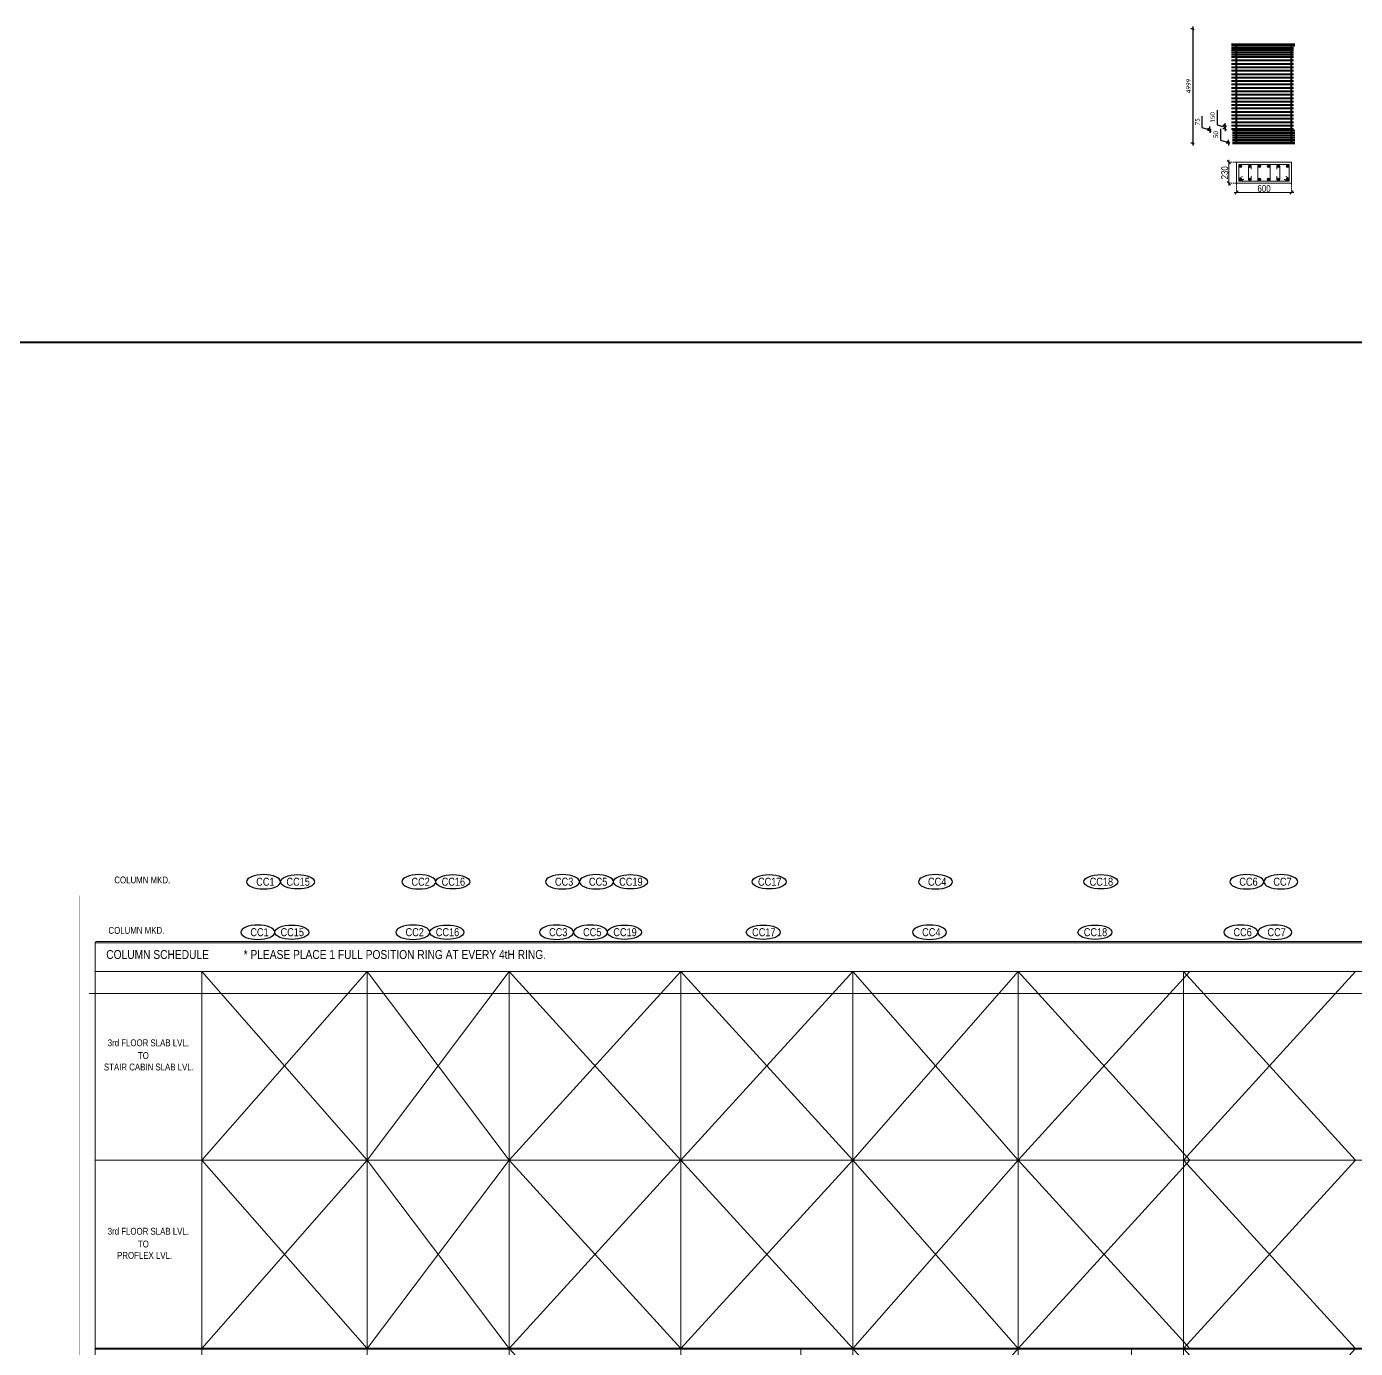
# Model space of a CAD drawing. Header units: millimetres. Extents: x 1112055 to 3390982, y -148532 to 766891.
# Drawn here: x 2484310 to 2542410, y 632943 to 690749 of the extents above; entities that cross this region are included whole.
import ezdxf
from ezdxf.enums import TextEntityAlignment as Align

# ---------------------------------------------------------------- set-up
doc = ezdxf.new("R2010")
doc.units = ezdxf.units.MM
doc.header["$PDMODE"] = 35
doc.header["$PDSIZE"] = -25
doc.linetypes.add('DASHED2', pattern=[0.375, 0.25, -0.125])
doc.linetypes.add('Hidden', pattern=[9.525, 6.35, -3.175])
for name, color, linetype, lineweight in [('B COL. SIZE DIM', 220, 'Continuous', 25), ('B COLSCH', 204, 'Continuous', 20), ('B COLUMN', 1, 'Hidden', 9), ('B STEEL', 34, 'Continuous', 15), ('B TITLE BLOCK', 250, 'Continuous', 0)]:
    doc.layers.add(name, color=color, linetype=linetype, lineweight=lineweight)
doc.layers.add('B TEXT', color=7, linetype='Continuous')
doc.styles.add('Cali', font='calibri.ttf')
doc.styles.add('dim inside', font='romans.shx', dxfattribs={"width": 0.8, "height": 125})
doc.styles.add('SWINC', font='swissc.ttf')
doc.dimstyles.new('1.100', dxfattribs={"dimtxt": 200, "dimasz": 100, "dimexe": 100, "dimexo": 100, "dimgap": 100, "dimtad": 1, "dimdec": 0, "dimzin": 0, "dimdsep": 46, "dimtxsty": 'Cali', "dimblk": 'OBLIQUE', "dimcen": 0, "dimdle": 100, "dimclrd": 256, "dimclre": 256, "dimclrt": 3, "dimadec": 0, "dimazin": 0, "dimtfac": 1, "dimtdec": 0, "dimtofl": 0, "dimtmove": 1, "dimatfit": 0, "dimfxl": 100, "dimfxlon": 1, "dimtolj": 1, "dimtzin": 0, "dimlwd": -1, "dimlwe": -1, "dimarcsym": 0})
doc.dimstyles.new('dim inside', dxfattribs={"dimtxt": 125, "dimasz": 100, "dimexe": 0, "dimexo": 0, "dimgap": 10, "dimtad": 0, "dimdec": 0, "dimzin": 0, "dimdsep": 46, "dimtxsty": 'dim inside', "dimblk": 'SMALL', "dimcen": 0.09, "dimadec": 0, "dimazin": 0, "dimtfac": 1, "dimtdec": 0, "dimtofl": 0, "dimtmove": 0, "dimatfit": 3, "dimfxl": 1, "dimtolj": 1, "dimtzin": 0, "dimarcsym": 2})

# ---------------------------------------------------------------- blocks, each defined once
blk = doc.blocks.new('_Oblique')
at = {"color": 0, "linetype": 'ByBlock', "lineweight": -2}
blk.add_line((-0.5, -0.5), (0.5, 0.5), dxfattribs=at)
blk = doc.blocks.new('*D5845')
at = {"layer": 'B COL. SIZE DIM', "color": 250, "lineweight": 9, "ltscale": 250, "transparency": 16777216}
blk.add_line((2536870, 683795), (2536870, 684915), dxfattribs=at)
at = {"layer": 'B COL. SIZE DIM', "color": 250, "linetype": 'DASHED2', "lineweight": 9, "ltscale": 250, "transparency": 16777216}
for p, q in [((2537215, 684815), (2536870, 684815)), ((2537215, 683895), (2536870, 683895))]:
    blk.add_line(p, q, dxfattribs=at)
at = {"layer": 'Defpoints', "color": 0, "lineweight": 40, "transparency": 16777216}
for p in [(2536870, 684815), (2537215, 684815), (2537215, 683895)]:
    blk.add_point(p, dxfattribs=at)
at = {"layer": 'B COL. SIZE DIM', "color": 250, "lineweight": 9, "transparency": 16777216, "xscale": 150, "yscale": 150, "zscale": 150}
for p, rotation in [((2536870, 684815), 90), ((2536870, 683895), 270)]:
    blk.add_blockref('_Oblique', p, dxfattribs=dict(at, rotation=rotation))
at = {"layer": 'B COL. SIZE DIM', "color": 6, "transparency": 16777216, "insert": (2536695, 684355), "char_height": 300, "attachment_point": 5, "rotation": 90, "style": 'SWINC'}
blk.add_mtext('\\A1;230', dxfattribs=at)
blk = doc.blocks.new('*D5846')
at = {"layer": 'B COL. SIZE DIM', "color": 250, "linetype": 'DASHED2', "lineweight": 9, "ltscale": 250, "transparency": 16777216}
for p, q in [((2537215, 683895), (2537215, 683491)), ((2539615, 683895), (2539615, 683491))]:
    blk.add_line(p, q, dxfattribs=at)
at = {"layer": 'B COL. SIZE DIM', "color": 250, "lineweight": 9, "ltscale": 250, "transparency": 16777216}
blk.add_line((2537115, 683491), (2539715, 683491), dxfattribs=at)
at = {"layer": 'Defpoints', "color": 0, "lineweight": 40, "transparency": 16777216}
for p in [(2537215, 683895), (2539615, 683895), (2539615, 683491)]:
    blk.add_point(p, dxfattribs=at)
at = {"layer": 'B COL. SIZE DIM', "color": 250, "lineweight": 9, "transparency": 16777216, "xscale": 150, "yscale": 150, "zscale": 150, "rotation": 180}
blk.add_blockref('_Oblique', (2537215, 683491), dxfattribs=at)
at = {"layer": 'B COL. SIZE DIM', "color": 250, "lineweight": 9, "transparency": 16777216, "xscale": 150, "yscale": 150, "zscale": 150}
blk.add_blockref('_Oblique', (2539615, 683491), dxfattribs=at)
at = {"layer": 'B COL. SIZE DIM', "color": 6, "transparency": 16777216, "insert": (2538415, 683666), "char_height": 300, "attachment_point": 5, "style": 'SWINC'}
blk.add_mtext('\\A1;600', dxfattribs=at)
blk = doc.blocks.new('*D5847')
at = {"transparency": 16777216}
for p, q in [((2535315, 690649), (2535215, 690649)), ((2535315, 685549), (2535315, 690749)), ((2535315, 685649), (2535215, 685649))]:
    blk.add_line(p, q, dxfattribs=at)
at = {"layer": 'Defpoints', "color": 0, "lineweight": 40, "transparency": 16777216}
for p in [(2535315, 690649), (2539515, 690649), (2537215, 685649)]:
    blk.add_point(p, dxfattribs=at)
at = {"transparency": 16777216, "xscale": 100, "yscale": 100, "zscale": 100}
for p, rotation in [((2535315, 690649), 90), ((2535315, 685649), 270)]:
    blk.add_blockref('_Oblique', p, dxfattribs=dict(at, rotation=rotation))
at = {"color": 3, "lineweight": 40, "transparency": 16777216, "insert": (2535112, 688149), "char_height": 200, "attachment_point": 5, "rotation": 90, "style": 'Cali'}
blk.add_mtext('\\A1;4999', dxfattribs=at)
blk = doc.blocks.new('*D5848')
at = {"transparency": 16777216}
for p, q in [((2536365, 687097), (2536365, 686455)), ((2536365, 686455), (2536717, 686349)), ((2536717, 686424), (2536617, 686424)), ((2536717, 686274), (2536617, 686274)), ((2536717, 686424), (2536717, 686524)), ((2536717, 686424), (2536717, 686274)), ((2536717, 686274), (2536717, 686174))]:
    blk.add_line(p, q, dxfattribs=at)
at = {"layer": 'Defpoints', "color": 0, "lineweight": 40, "transparency": 16777216}
for p in [(2536717, 686274), (2537215, 686424), (2537215, 686274)]:
    blk.add_point(p, dxfattribs=at)
at = {"transparency": 16777216, "xscale": 100, "yscale": 100, "zscale": 100}
for p, rotation in [((2536717, 686424), 270), ((2536717, 686274), 90)]:
    blk.add_blockref('_Oblique', p, dxfattribs=dict(at, rotation=rotation))
at = {"color": 3, "lineweight": 40, "transparency": 16777216, "insert": (2536162, 686776), "char_height": 200, "attachment_point": 5, "rotation": 90, "style": 'Cali'}
blk.add_mtext('\\A1;150', dxfattribs=at)
blk = doc.blocks.new('*D5849')
at = {"transparency": 16777216}
for p, q in [((2535697, 686828), (2535697, 686342)), ((2535697, 686342), (2536049, 686237)), ((2536049, 686274), (2535949, 686274)), ((2536049, 686199), (2535949, 686199)), ((2536049, 686274), (2536049, 686374)), ((2536049, 686274), (2536049, 686199)), ((2536049, 686199), (2536049, 686099))]:
    blk.add_line(p, q, dxfattribs=at)
at = {"layer": 'Defpoints', "color": 0, "lineweight": 40, "transparency": 16777216}
for p in [(2536049, 686199), (2537215, 686274), (2537215, 686199)]:
    blk.add_point(p, dxfattribs=at)
at = {"transparency": 16777216, "xscale": 100, "yscale": 100, "zscale": 100}
for p, rotation in [((2536049, 686274), 270), ((2536049, 686199), 90)]:
    blk.add_blockref('_Oblique', p, dxfattribs=dict(at, rotation=rotation))
at = {"color": 3, "lineweight": 40, "transparency": 16777216, "insert": (2535496, 686585), "char_height": 200, "attachment_point": 5, "rotation": 90, "style": 'Cali'}
blk.add_mtext('\\A1;75', dxfattribs=at)
blk = doc.blocks.new('*D5850')
at = {"transparency": 16777216}
for p, q in [((2536507, 686273), (2536507, 685780)), ((2536507, 685780), (2536860, 685674)), ((2536860, 685699), (2536760, 685699)), ((2536860, 685649), (2536760, 685649)), ((2536860, 685699), (2536860, 685799)), ((2536860, 685699), (2536860, 685649)), ((2536860, 685649), (2536860, 685549))]:
    blk.add_line(p, q, dxfattribs=at)
at = {"layer": 'Defpoints', "color": 0, "lineweight": 40, "transparency": 16777216}
for p in [(2536860, 685649), (2537215, 685699), (2537215, 685649)]:
    blk.add_point(p, dxfattribs=at)
at = {"transparency": 16777216, "xscale": 100, "yscale": 100, "zscale": 100}
for p, rotation in [((2536860, 685699), 270), ((2536860, 685649), 90)]:
    blk.add_blockref('_Oblique', p, dxfattribs=dict(at, rotation=rotation))
at = {"color": 3, "lineweight": 40, "transparency": 16777216, "insert": (2536305, 686027), "char_height": 200, "attachment_point": 5, "rotation": 90, "style": 'Cali'}
blk.add_mtext('\\A1;50', dxfattribs=at)

msp = doc.modelspace()

# ---------------------------------------------------------------- hatches: boundary and pattern name
at = {"layer": 'B STEEL', "lineweight": 9, "ltscale": 0.5}
h = msp.add_hatch(color=34, dxfattribs=at)
edge = h.paths.add_edge_path()
edge.add_arc((2537379.1, 684651), 64, -90, 270, ccw=False)
h = msp.add_hatch(color=3, dxfattribs=at)
edge = h.paths.add_edge_path()
edge.add_arc((2537793.5, 684651), 64, -90, 270, ccw=False)
at = {"layer": 'B STEEL'}
h = msp.add_hatch(color=3, dxfattribs=at)
edge = h.paths.add_edge_path()
edge.add_arc((2538207.8, 684651), 64, 90, 450)
h = msp.add_hatch(color=3, dxfattribs=at)
edge = h.paths.add_edge_path()
edge.add_arc((2538622.2, 684651), 64, 90, 450)
at = {"layer": 'B STEEL', "lineweight": 9, "ltscale": 0.5}
h = msp.add_hatch(color=3, dxfattribs=at)
edge = h.paths.add_edge_path()
edge.add_arc((2539036.6, 684651), 64, -90, 270, ccw=False)
h = msp.add_hatch(color=34, dxfattribs=at)
edge = h.paths.add_edge_path()
edge.add_arc((2539451, 684651), 64, -90, 270)
h = msp.add_hatch(color=34, dxfattribs=at)
edge = h.paths.add_edge_path()
edge.add_arc((2537379.1, 684059), 64, 90, 450)
h = msp.add_hatch(color=34, dxfattribs=at)
edge = h.paths.add_edge_path()
edge.add_arc((2537793.5, 684059), 64, 90, 450)
at = {"layer": 'B STEEL'}
h = msp.add_hatch(color=34, dxfattribs=at)
edge = h.paths.add_edge_path()
edge.add_arc((2538207.8, 684059), 64, 90, 450)
h = msp.add_hatch(color=34, dxfattribs=at)
edge = h.paths.add_edge_path()
edge.add_arc((2538622.2, 684059), 64, 90, 450)
at = {"layer": 'B STEEL', "lineweight": 9, "ltscale": 0.5}
h = msp.add_hatch(color=34, dxfattribs=at)
edge = h.paths.add_edge_path()
edge.add_arc((2539036.6, 684059), 64, 90, 450)
h = msp.add_hatch(color=34, dxfattribs=at)
edge = h.paths.add_edge_path()
edge.add_arc((2539451, 684059), 64, -270, 90, ccw=False)

# ---------------------------------------------------------------- linework, layer by layer
at = {"color": 3, "lineweight": 40}
for p, q in [((2536986.7, 689974.5), (2539760.5, 689974.5)), ((2536986.7, 689924.5), (2539760.5, 689924.5)), ((2536986.7, 689924.5), (2539706.6, 689924.5)), ((2536986.7, 689824.5), (2539706.6, 689824.5)), ((2536986.7, 689724.5), (2539706.6, 689724.5)), ((2536986.7, 689624.5), (2539706.6, 689624.5)), ((2536986.7, 689524.5), (2539706.6, 689524.5)), ((2536986.7, 689424.5), (2539706.6, 689424.5)), ((2537038.5, 686199.5), (2539758.3, 686199.5)), ((2537038.5, 686099.5), (2539758.3, 686099.5)), ((2537038.5, 685999.5), (2539758.3, 685999.5)), ((2537038.5, 685899.5), (2539758.3, 685899.5)), ((2537038.5, 685799.5), (2539758.3, 685799.5)), ((2537038.5, 685699.5), (2539758.3, 685699.5)), ((2537038.5, 685649.5), (2539758.3, 685649.5))]:
    msp.add_line(p, q, dxfattribs=at)
at = {"color": 2, "lineweight": 40}
for p, q in [((2537215, 685649.5), (2537215, 689974.5)), ((2539615, 685649.5), (2539615, 689974.5)), ((2537215, 685649.5), (2539615, 685649.5))]:
    msp.add_line(p, q, dxfattribs=at)
at = {"color": 4, "lineweight": 40}
for p, q in [((2536986.7, 689274.5), (2539706.6, 689274.5)), ((2536986.7, 689124.5), (2539706.6, 689124.5)), ((2536986.7, 688974.5), (2539706.6, 688974.5)), ((2536986.7, 688824.5), (2539706.6, 688824.5)), ((2536986.7, 688674.5), (2539706.6, 688674.5)), ((2536986.7, 688524.5), (2539706.6, 688524.5)), ((2536986.7, 688374.5), (2539706.6, 688374.5)), ((2536986.7, 688224.5), (2539706.6, 688224.5)), ((2536986.7, 688074.5), (2539706.6, 688074.5)), ((2536986.7, 687924.5), (2539706.6, 687924.5)), ((2536986.7, 687774.5), (2539706.6, 687774.5)), ((2536986.7, 687624.5), (2539706.6, 687624.5)), ((2536986.7, 687474.5), (2539706.6, 687474.5)), ((2536986.7, 687324.5), (2539706.6, 687324.5)), ((2536986.7, 687174.5), (2539706.6, 687174.5)), ((2536986.7, 687024.5), (2539706.6, 687024.5)), ((2536986.7, 686874.5), (2539706.6, 686874.5)), ((2536986.7, 686724.5), (2539706.6, 686724.5)), ((2536986.7, 686574.5), (2539706.6, 686574.5)), ((2536986.7, 686424.5), (2539706.6, 686424.5)), ((2536986.7, 686274.5), (2539706.6, 686274.5))]:
    msp.add_line(p, q, dxfattribs=at)
at = {"color": 1, "lineweight": 40}
msp.add_line((2487307.1, 632942.5), (2815548.4, 632942.5), dxfattribs=at)
at = {"color": 2, "lineweight": 40}
msp.add_lwpolyline([(2460595.7, 676953.5), (2855292.1, 676953.5), (2855292.1, 522266.8), (2460595.7, 522266.8)], close=True, dxfattribs=at)
at = {"layer": 'B COLSCH', "color": 250, "lineweight": 0}
for p, q in [((2487371.1, 650741.2), (2667535.6, 650741.2)), ((2487307.1, 650677.2), (2487307.1, 574628.3)), ((2487307.1, 650677.2), (2667535.6, 650677.2)), ((2487307.1, 649422.2), (2667535.6, 649422.2)), ((2491967.7, 649422.2), (2491967.7, 574628.3)), ((2499201.2, 641182.4), (2491967.7, 649422.2)), ((2491967.7, 641182.4), (2499201.2, 649422.2)), ((2499201.2, 649422.2), (2499201.2, 574628.3)), ((2505405.2, 641182.4), (2499201.2, 649422.2)), ((2499201.2, 641182.4), (2505405.2, 649422.2)), ((2505405.2, 649422.2), (2505405.2, 574628.3)), ((2512917.7, 641182.4), (2505405.2, 649422.2)), ((2505405.2, 641182.4), (2512917.7, 649422.2)), ((2512917.7, 649422.2), (2512917.7, 574628.3)), ((2512917.7, 641182.4), (2520430.2, 649422.2)), ((2520430.2, 641182.4), (2512917.7, 649422.2)), ((2520430.2, 649422.2), (2520430.2, 574628.3)), ((2520430.2, 641182.4), (2527663.7, 649422.2)), ((2527663.7, 641182.4), (2520430.2, 649422.2)), ((2527663.7, 649422.2), (2527663.7, 574628.3)), ((2527663.7, 641182.4), (2535176.3, 649422.2)), ((2535176.3, 641182.4), (2527663.7, 649422.2)), ((2534897.3, 649422.2), (2534897.3, 574628.3)), ((2534897.3, 641182.4), (2542409.8, 649422.2)), ((2542409.8, 641182.4), (2534897.3, 649422.2)), ((2487049.9, 648470.9), (2667278.4, 648470.9)), ((2487307.1, 641182.4), (2667535.6, 641182.4)), ((2499201.2, 632942.5), (2491967.7, 641182.4)), ((2491967.7, 632942.5), (2499201.2, 641182.4)), ((2505405.2, 632942.5), (2499201.2, 641182.4)), ((2499201.2, 632942.5), (2505405.2, 641182.4)), ((2512917.7, 632942.5), (2505405.2, 641182.4)), ((2505405.2, 632942.5), (2512917.7, 641182.4)), ((2512917.7, 632942.5), (2520430.2, 641182.4)), ((2520430.2, 632942.5), (2512917.7, 641182.4)), ((2520430.2, 632942.5), (2527663.7, 641182.4)), ((2527663.7, 632942.5), (2520430.2, 641182.4)), ((2527663.7, 632942.5), (2535176.3, 641182.4)), ((2535176.3, 632942.5), (2527663.7, 641182.4)), ((2534897.3, 632942.5), (2542409.8, 641182.4)), ((2542409.8, 632942.5), (2534897.3, 641182.4)), ((2487307.1, 632942.5), (2667535.6, 632942.5)), ((2512917.7, 624702.7), (2505405.2, 632942.5)), ((2518155.8, 632942.5), (2518155.8, 583503.5)), ((2520430.2, 624702.7), (2527663.7, 632942.5)), ((2527663.7, 624702.7), (2520430.2, 632942.5)), ((2532622.9, 632942.5), (2532622.9, 583503.5)), ((2534897.3, 624702.7), (2542409.8, 632942.5)), ((2542409.8, 624702.7), (2534897.3, 632942.5))]:
    msp.add_line(p, q, dxfattribs=at)
msp.add_arc((2487371.1, 650677.2), 64, 90, 180, dxfattribs=at)
at = {"layer": 'B COLUMN', "color": 1, "linetype": 'ByBlock', "lineweight": 20}
msp.add_lwpolyline([(2539615, 683895), (2539615, 684815), (2537215, 684815), (2537215, 683895)], close=True, dxfattribs=at)
at = {"layer": 'B STEEL', "color": 34, "lineweight": 9, "ltscale": 0.5}
for points in [[(2538686.3, 683995), (2538686.3, 684715), (2537315, 684715), (2537315, 683995)], [(2538143.8, 683995), (2538143.8, 684715), (2539515, 684715), (2539515, 683995)]]:
    msp.add_lwpolyline(points, close=True, dxfattribs=at)
for points in [[(2537857.5, 684201.6), (2537857.5, 684059, -1), (2537729.4, 684059), (2537729.4, 684651, -1), (2537857.5, 684651), (2537857.5, 684508.3)], [(2538972.6, 684201.6), (2538972.6, 684059, 1), (2539100.6, 684059), (2539100.6, 684651, 1), (2538972.6, 684651), (2538972.6, 684508.3)], [(2537534.1, 684079.2), (2537412.6, 684004.5, -1), (2537345.5, 684113.5), (2537467, 684188.3)], [(2539296, 684079.2), (2539417.5, 684004.5, 1), (2539484.6, 684113.5), (2539363.1, 684188.3)]]:
    msp.add_lwpolyline(points, format="xyb", dxfattribs=at)
for centre in [(2537379.1, 684651), (2539451, 684651), (2537379.1, 684059), (2537793.5, 684059), (2538207.8, 684059), (2538622.2, 684059), (2539036.6, 684059), (2539451, 684059)]:
    msp.add_circle(centre, 64, dxfattribs=at)
at = {"layer": 'B STEEL', "color": 3, "lineweight": 9, "ltscale": 0.5}
for centre in [(2537793.5, 684651), (2538207.8, 684651), (2538622.2, 684651), (2539036.6, 684651)]:
    msp.add_circle(centre, 64, dxfattribs=at)
at = {"layer": 'B TEXT', "color": 250, "extrusion": (0, 0, -1)}
for centre in [(2494675.4, 653348.9), (2501461.4, 653348.9), (2507736.6, 653348.9), (2509223.5, 653348.9), (2524047, 653348.9), (2537658.8, 653348.9), (2539145.6, 653348.9), (2494418.2, 651142.6), (2501204.2, 651142.6), (2507479.4, 651142.6), (2508966.3, 651142.6), (2523789.7, 651142.6), (2537401.5, 651142.6), (2538888.4, 651142.6)]:
    msp.add_ellipse(centre, major_axis=(-743.4, 0), ratio=0.4237999, dxfattribs=at)
at = {"layer": 'B TEXT', "color": 250}
for centre in [(2496162.3, 653348.9), (2502948.3, 653348.9), (2510710.3, 653348.9), (2516779.5, 653348.9), (2531280.5, 653348.9), (2495905.1, 651142.6), (2502691.1, 651142.6), (2510453.1, 651142.6), (2516522.2, 651142.6), (2531023.3, 651142.6)]:
    msp.add_ellipse(centre, major_axis=(743.4, 0), ratio=0.4237999, dxfattribs=at)
at = {"layer": 'B TITLE BLOCK', "color": 1, "const_width": 10.1}
msp.add_lwpolyline([(2486193.4, 653192.3), (2486193.4, 555757.1), (2681828, 555757.1), (2681828, 653192.3)], close=True, dxfattribs=at)
at = {"layer": 'B TITLE BLOCK', "color": 250, "lineweight": 0, "const_width": 10.1}
msp.add_lwpolyline([(2486641.8, 652743.9), (2486641.8, 556205.5), (2681379.5, 556205.5), (2681379.5, 652743.9)], close=True, dxfattribs=at)

# ---------------------------------------------------------------- texts
at = {"layer": 'B TEXT', "color": 1, "style": 'SWINC'}
for s, height, p in [('COLUMN MKD.', 300, (2488147.4, 653280.2)), ('COLUMN MKD.', 300, (2487890.2, 651073.9)), ('COLUMN SCHEDULE', 389.727, (2487794.2, 649974.1)), ('* PLEASE PLACE 1 FULL POSITION RING AT EVERY 4tH RING.', 389.727, (2493801.6, 649974.1))]:
    msp.add_text(s, height=height, dxfattribs=at).set_placement(p)
at = {"layer": 'B TEXT', "color": 6, "style": 'SWINC'}
for s, p in [('CC1', (2494350.8, 653176.8)), ('CC15', (2495672.3, 653176.8)), ('CC2', (2501136.8, 653176.8)), ('CC16', (2502458.3, 653176.8)), ('CC19', (2510220.3, 653176.8)), ('CC1', (2494093.6, 650970.5)), ('CC15', (2495415, 650970.5)), ('CC2', (2500879.6, 650970.5)), ('CC16', (2502201, 650970.5)), ('CC19', (2509963.1, 650970.5))]:
    msp.add_text(s, height=350, dxfattribs=at).set_placement(p)
at = {"layer": 'B TEXT', "color": 3, "style": 'SWINC'}
for s, p in [('CC3', (2507412, 653176.8)), ('CC5', (2508898.8, 653176.8)), ('CC17', (2516289.5, 653176.8)), ('CC4', (2523722.3, 653176.8)), ('CC18', (2530790.5, 653176.8)), ('CC6', (2537334.1, 653176.8)), ('CC7', (2538820.9, 653176.8)), ('CC3', (2507154.8, 650970.5)), ('CC5', (2508641.6, 650970.5)), ('CC17', (2516032.2, 650970.5)), ('CC4', (2523465.1, 650970.5)), ('CC18', (2530533.3, 650970.5)), ('CC6', (2537076.9, 650970.5)), ('CC7', (2538563.7, 650970.5))]:
    msp.add_text(s, height=350, dxfattribs=at).set_placement(p)
at = {"layer": 'B TEXT', "color": 1, "style": 'SWINC'}
for s, p in [('3rd FLOOR SLAB LVL.', (2487857.2, 646066.6)), ('TO', (2489179, 645508.5)), ('STAIR CABIN SLAB LVL.', (2487690.2, 645009.3)), ('3rd FLOOR SLAB LVL.', (2487857.2, 637826.8)), ('TO', (2489179, 637268.7)), ('PROFLEX LVL.', (2488267.3, 636769.5))]:
    msp.add_text(s, height=300, dxfattribs=at).set_placement(p, align=Align.BOTTOM_LEFT)

# ---------------------------------------------------------------- dimensions: what is measured, and where the dimension line sits
at = {"color": 3, "lineweight": 40}
dim = msp.add_linear_dim(base=(2535314.6, 690648.7), p1=(2537215, 685649.5), p2=(2539515, 690648.7), angle=90, dimstyle='1.100', override={"dimfxl": 0.18, "dimarcsym": 2}, dxfattribs=at)
dim.commit()
dim.dimension.update_dxf_attribs({"geometry": '*D5847', "text_midpoint": (2535112.2, 688149.1)})
at = {"color": 4, "lineweight": 40}
for base, p1, p2, picture, middle in [((2536048.9, 686199.5), (2537215, 686274.5), (2537215, 686199.5), '*D5849', (2535495.9, 686442.4)), ((2536717.3, 686274.5), (2537215, 686424.5), (2537215, 686274.5), '*D5848', (2536162.4, 686555.2)), ((2536859.8, 685649.5), (2537215, 685699.5), (2537215, 685649.5), '*D5850', (2536304.9, 685880.2))]:
    dim = msp.add_linear_dim(base=base, p1=p1, p2=p2, angle=90, dimstyle='1.100', override={"dimfxl": 0.18, "dimarcsym": 2}, dxfattribs=at)
    dim.commit()
    dim.dimension.update_dxf_attribs({"geometry": picture, "text_midpoint": middle})
at = {"layer": 'B COL. SIZE DIM', "color": 250, "ltscale": 250}
for base, p2, angle, picture, middle in [((2536870.1, 684815), (2537215, 684815), 90, '*D5845', (2536695.1, 684355)), ((2539615, 683491.1), (2539615, 683895), 180, '*D5846', (2538415, 683666.1))]:
    dim = msp.add_linear_dim(base=base, p1=(2537215, 683895), p2=p2, angle=angle, dimstyle='dim inside', override={"dimtxt": 300, "dimasz": 150, "dimgap": 25, "dimtad": 3, "dimlfac": 0.25, "dimtxsty": 'SWINC', "dimblk1": 'Oblique', "dimblk2": 'Oblique', "dimsah": 1, "dimdle": 100, "dimclrd": 250, "dimclre": 250, "dimclrt": 6, "dimfxl": 1000, "dimlwd": 9, "dimlwe": 9}, dxfattribs=at)
    dim.commit()
    dim.dimension.update_dxf_attribs({"geometry": picture, "text_midpoint": middle})

doc.saveas('drawing.dxf')
